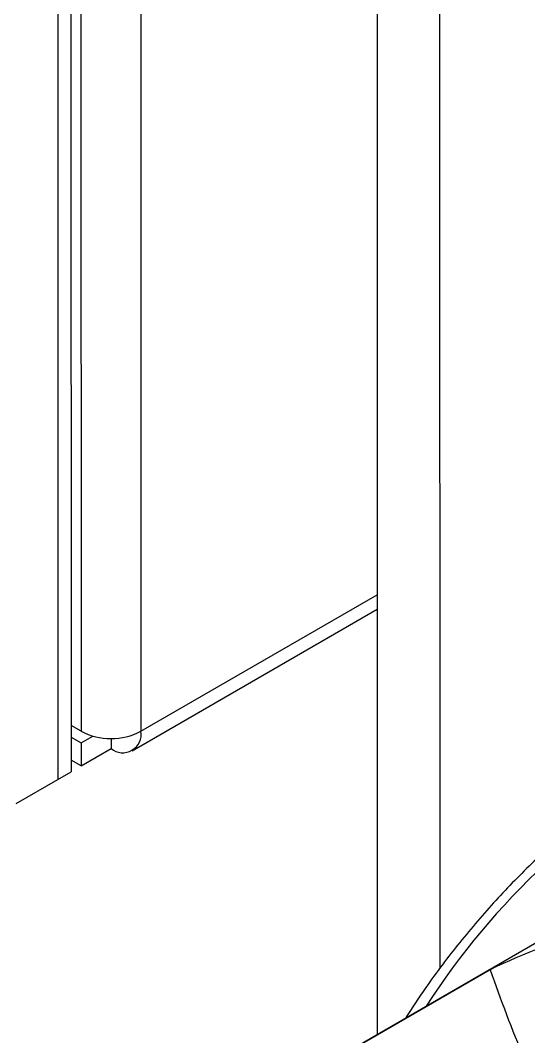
# Model space of a CAD drawing. Extents: x 12.3 to 108.7, y 1.1 to 80.4.
# Drawn here: x 73.653 to 74.734, y 64.496 to 66.655 of the extents above; entities that cross this region are included whole.
import ezdxf

# ---------------------------------------------------------------- set-up
doc = ezdxf.new("R2010")
doc.units = 0
doc.header["$MEASUREMENT"] = 0
doc.layers.add('OBJECT', color=7, linetype='CONTINUOUS')

msp = doc.modelspace()

# ---------------------------------------------------------------- linework, layer by layer
at = {"layer": 'OBJECT'}
for p, q in [((73.732, 70.3699), (73.7328, 65.0424)), ((73.7603, 70.3862), (73.7611, 65.0587)), ((73.7815, 70.325), (73.7823, 65.1445)), ((73.9088, 70.325), (73.9096, 65.1445)), ((74.4109, 70.0752), (74.4118, 64.5002)), ((74.544, 69.4863), (74.5447, 64.6395)), ((73.9096, 65.1445), (74.4116, 65.4344)), ((73.891, 65.1033), (74.4116, 65.404)), ((73.7823, 65.1445), (73.7611, 65.1567)), ((73.7611, 65.1322), (73.7823, 65.12)), ((73.7823, 65.12), (73.8072, 65.1343)), ((73.846, 65.1293), (73.846, 65.1077)), ((73.7823, 65.12), (73.7823, 65.071)), ((73.7823, 65.071), (73.846, 65.1077)), ((73.7823, 65.071), (73.7611, 65.0832)), ((73.7328, 65.0424), (73.7611, 65.0587)), ((73.6445, 64.9914), (73.7328, 65.0424)), ((75.1148, 64.906), (73.037, 63.7066)), ((74.652, 64.6379), (73.9986, 64.2607))]:
    msp.add_line(p, q, dxfattribs=at)
for centre, radius, start, end in [((73.8459, 65.2673), 0.1383, 242.6109, 297.4004), ((73.8708, 65.1382), 0.0393, 230.7882, 9.2224), ((75.8371, 63.7117), 1.5703, 118.4289, 147.2913), ((75.0859, 63.7763), 0.9646, 88.2797, 116.7292)]:
    msp.add_arc(centre, radius, start, end, dxfattribs=at)
for points, knots in [([(75.0698, 65.0982), (75.0473, 65.087), (74.9954, 65.0613), (74.9146, 65.0088), (74.8284, 64.9435), (74.7443, 64.869), (74.6633, 64.7865), (74.5865, 64.6966), (74.522, 64.6125), (74.4858, 64.5566), (74.4716, 64.5347)], [0, 0, 0, 0, 0.103437, 0.238623, 0.373781, 0.508818, 0.643711, 0.778472, 0.913127, 1, 1, 1, 1]), ([(74.652, 64.6379), (74.6745, 64.5745), (74.7148, 64.4609), (74.772, 64.3498), (74.7973, 64.3007)], [0, 0, 0, 0, 0.557907, 1, 1, 1, 1])]:
    msp.add_open_spline(points, degree=3, knots=knots, dxfattribs=at)

doc.saveas('drawing.dxf')
